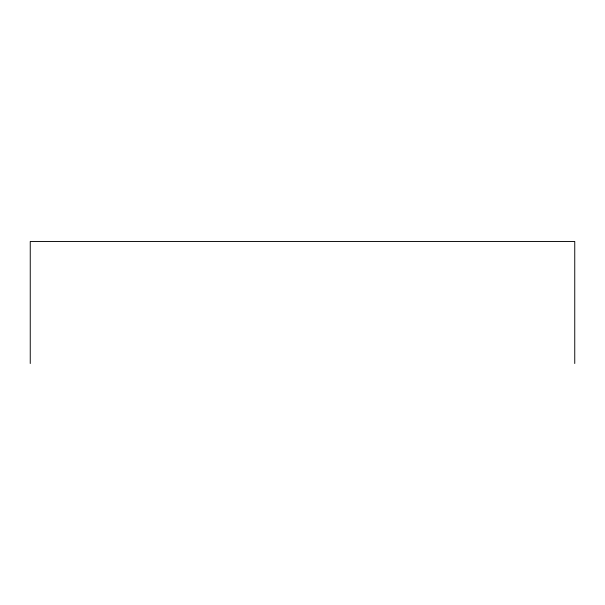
<?xml version="1.0" encoding="UTF-8"?>
<svg xmlns="http://www.w3.org/2000/svg" width="605" height="605" viewBox="0 0 605 605"><rect width="100%" height="100%" fill="white"/><g stroke="black" fill="none" stroke-linecap="round" stroke-linejoin="round"><path stroke-width="0.91" d="M574.75 363.522L574.75 241.478L30.25 241.478L30.25 363.522"/></g></svg>
